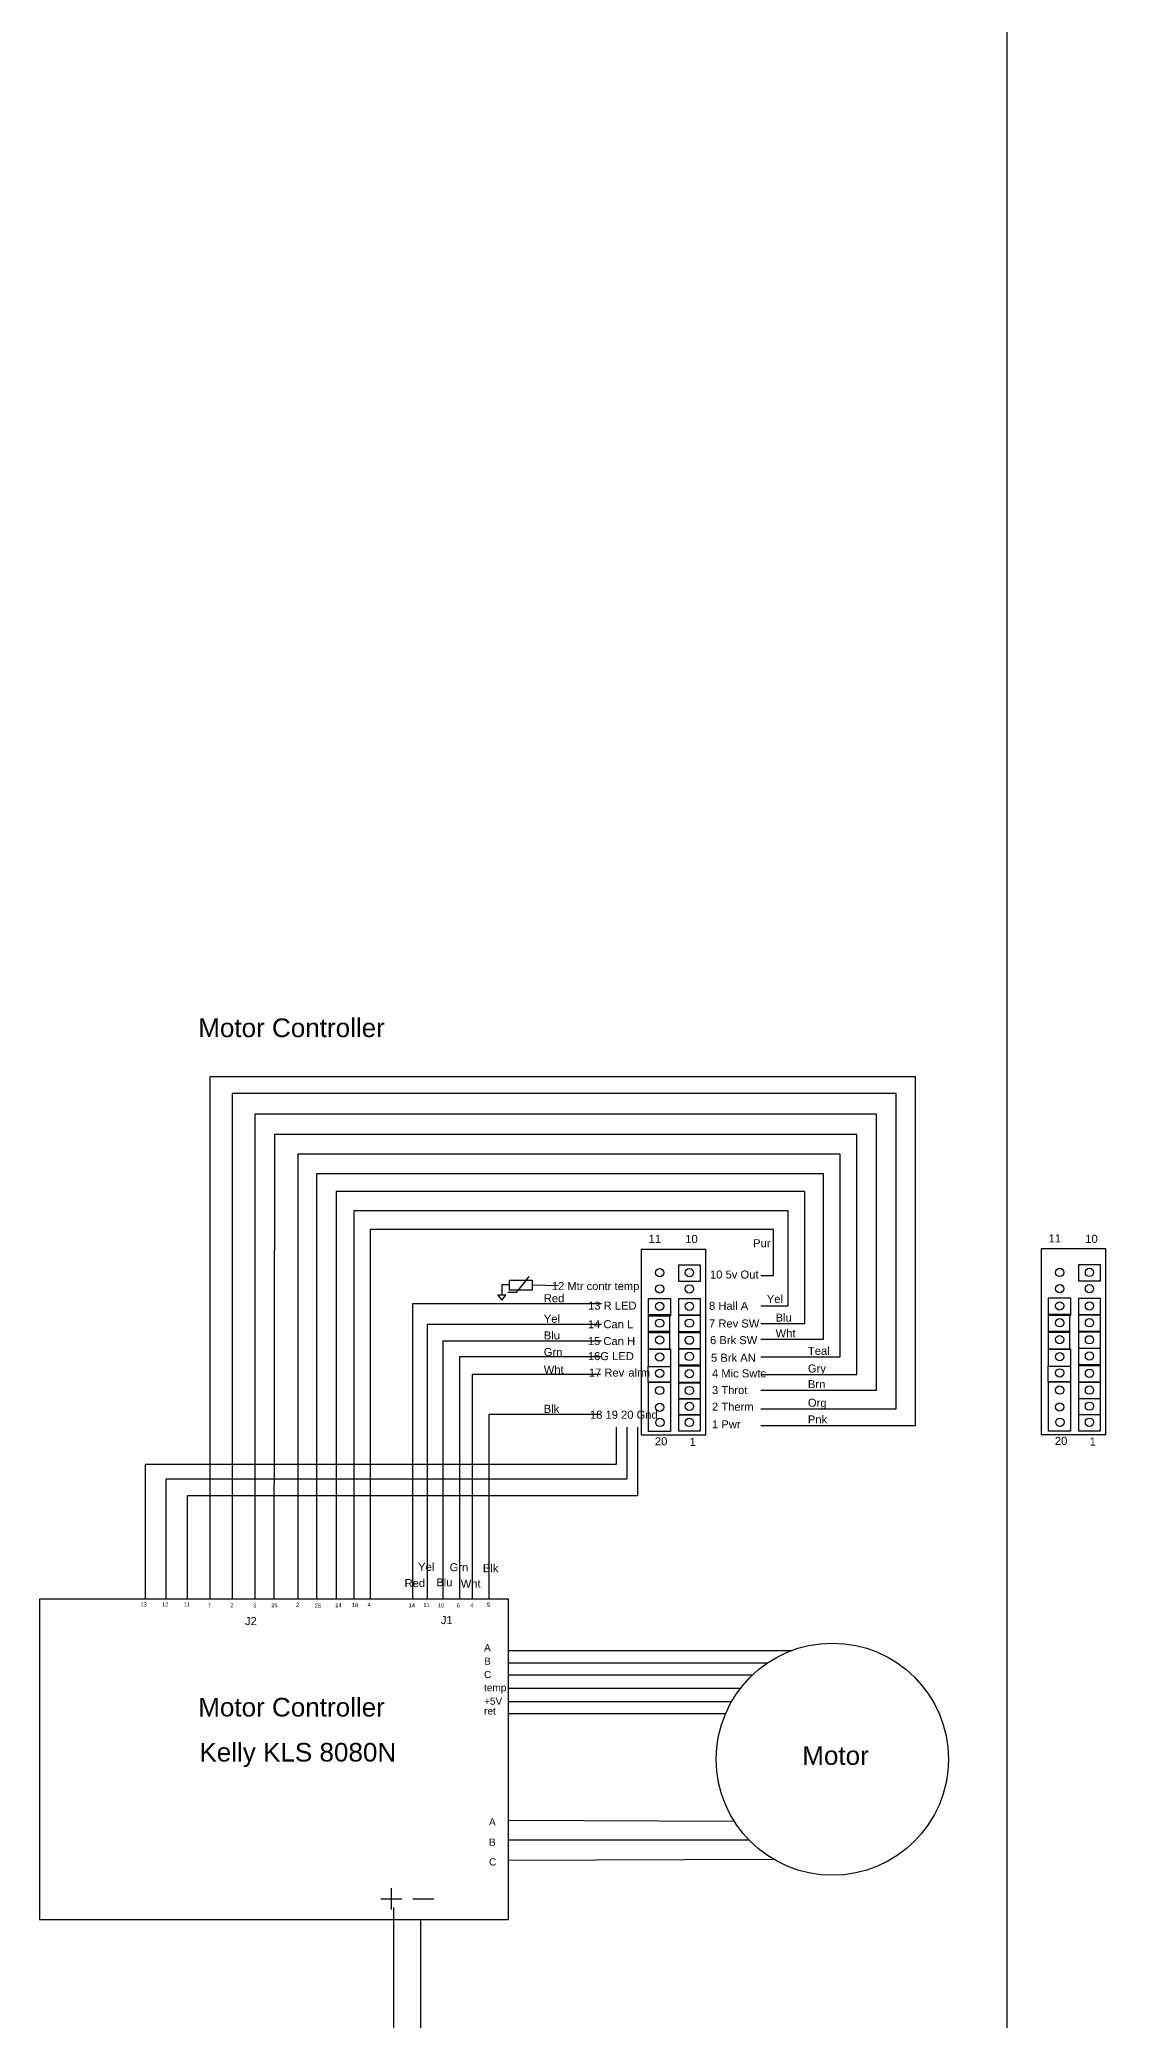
# Model space of a CAD drawing. Header units: inches. Extents: x -6006 to 7910, y 240 to 7918.
# Drawn here: x 254 to 801, y 1770 to 2782 of the extents above; entities that cross this region are included whole.
import ezdxf

# ---------------------------------------------------------------- set-up
doc = ezdxf.new("R2010")
doc.units = ezdxf.units.IN
doc.header["$MEASUREMENT"] = 0
doc.styles.get("Standard").update_dxf_attribs({"font": 'arial.ttf'})

msp = doc.modelspace()

# ---------------------------------------------------------------- linework, layer by layer
for p, q in [((690.9, 2243.4), (351.9, 2243.4)), ((351.9, 2243.4), (351.9, 1985.1)), ((690.9, 2082.4), (690.9, 2243.4)), ((621.9, 2082.4), (690.9, 2082.4))]:
    msp.add_line(p, q)
at = {"ltscale": 20}
msp.add_line((505.3, 2145.6), (518.6, 2145.4), dxfattribs=at)
at = {"ltscale": 5}
for p, q in [((492.9, 1959), (492.9, 1959)), ((492.9, 1872.3), (608.2, 1871.8)), ((615.8, 1862), (492.9, 1862)), ((492.9, 1851.8), (628.1, 1852.4)), ((427.7, 1832.1), (438.5, 1832.1)), ((433.1, 1837.5), (433.1, 1826.7)), ((444.1, 1832), (454.9, 1832)), ((448.1, 1821.6), (448.1, 1797.8))]:
    msp.add_line(p, q, dxfattribs=at)
at = {"color": 1, "ltscale": 5}
for p, q in [((492.9, 1959), (637.9, 1959)), ((492.9, 1952.6), (625.3, 1952.6)), ((492.9, 1946.5), (617.7, 1946.5)), ((492.9, 1939.6), (611.4, 1939.6)), ((492.9, 1932.8), (606.9, 1932.8)), ((492.9, 1926.7), (603.9, 1926.7)), ((434.3, 1821.6), (434.3, 1804.5))]:
    msp.add_line(p, q, dxfattribs=at)
at = {"color": 1}
msp.add_lwpolyline([(434.3, 1827.7), (434.3, 1525.8), (4346.7, 1525.8), (4346.7, 3295.9), (3978.4, 3295.9), (3978.4, 3088.8), (4107.3, 3088.8), (4107.3, 3060), (4129.8, 3060)], dxfattribs=at)
at = {"color": 3}
msp.add_lwpolyline([(448.1, 1821.1), (448.1, 1535.9), (4328.7, 1535.9), (4328.7, 3271.6), (3990.1, 3271.6), (3990.1, 2910.3), (4084, 2910.3), (4084, 2950), (4114, 2950)], dxfattribs=at)
at = {"color": 5}
msp.add_lwpolyline([(747.7, 3065.9), (3885.9, 3065.9), (3885.9, 1571.9), (747.7, 1571.9)], close=True, dxfattribs=at)
for points in [[(621.9, 2073.9), (700.9, 2073.9), (700.9, 2251.9), (340.4, 2251.9), (340.4, 1985.1)], [(621.9, 2091.9), (680.9, 2091.9), (680.9, 2232.9), (363.4, 2232.9), (363.4, 1985.1)], [(621.9, 2099.9), (670.9, 2099.9), (670.9, 2222.4), (373.4, 2222.4), (373.2, 1985.1)], [(621.9, 2108.9), (662.4, 2108.9), (662.4, 2212.4), (385.4, 2212.4), (385.4, 1985.1)], [(621.9, 2117.9), (653.9, 2117.9), (653.9, 2202.4), (394.9, 2202.4), (394.9, 1985.1)], [(621.9, 2125.9), (644.4, 2125.9), (644.4, 2193.4), (404.9, 2193.4), (404.9, 1985.1)], [(621.9, 2134.9), (635.9, 2134.9), (635.9, 2183.4), (413.9, 2183.4), (413.9, 1985.1)], [(621.9, 2150.4), (628.4, 2150.4), (628.4, 2173.9), (422.4, 2173.9), (422.4, 1985.1)], [(540.4, 2135.9), (443.9, 2135.9), (443.9, 1985.1)], [(540.4, 2125.4), (451.4, 2125.4), (451.4, 1985.1)], [(540.4, 2116.9), (459.4, 2116.9), (459.4, 1985.1)], [(540.4, 2108.9), (467.9, 2108.9), (467.9, 1985.1)], [(539.9, 2099.9), (474.4, 2099.9), (474.4, 1985.1)], [(539.9, 2079.4), (482.9, 2079.4), (482.9, 1985.1)], [(547.9, 2072.9), (547.9, 2053.9), (307.4, 2053.9), (307.4, 1985.1)], [(553.4, 2072.9), (553.4, 2046.4), (317.9, 2046.4), (317.9, 1985.1)], [(558.9, 2072.9), (558.9, 2037.9), (328.9, 2037.9), (328.9, 1985.1)]]:
    msp.add_lwpolyline(points)
at = {"color": 6, "ltscale": 5}
for points in [[(560.8, 2163.8), (560.8, 2069.1), (593.8, 2069.1), (593.8, 2163.8)], [(765.1, 2164), (765.1, 2069.2), (798.1, 2069.2), (798.1, 2164)]]:
    msp.add_lwpolyline(points, close=True, dxfattribs=at)
for points in [[(590.9, 2147.4), (579.9, 2147.4), (579.9, 2155.9), (590.9, 2155.9)], [(795.2, 2147.5), (784.2, 2147.5), (784.2, 2156), (795.2, 2156)], [(505.3, 2143.2), (505.3, 2147.9), (493.3, 2147.9), (493.3, 2143.2)], [(564.3, 2129.9), (575.9, 2129.9), (575.9, 2138.6), (564.3, 2138.6)], [(590.9, 2130.2), (579.9, 2130.2), (579.9, 2138.7), (590.9, 2138.7)], [(768.6, 2130.1), (780.2, 2130.1), (780.2, 2138.8), (768.6, 2138.8)], [(795.2, 2130.4), (784.2, 2130.4), (784.2, 2138.9), (795.2, 2138.9)], [(564.3, 2121.4), (575.4, 2121.4), (575.4, 2130.4), (564.3, 2130.4)], [(590.9, 2121.6), (579.9, 2121.6), (579.9, 2130.1), (590.9, 2130.1)], [(768.6, 2121.5), (779.7, 2121.5), (779.7, 2130.5), (768.6, 2130.5)], [(795.2, 2121.8), (784.2, 2121.8), (784.2, 2130.3), (795.2, 2130.3)], [(564.3, 2112.8), (575.4, 2112.8), (575.4, 2121.8), (564.3, 2121.8)], [(590.9, 2112.9), (579.9, 2112.9), (579.9, 2121.4), (590.9, 2121.4)], [(768.6, 2112.9), (779.7, 2112.9), (779.7, 2121.9), (768.6, 2121.9)], [(795.2, 2113.1), (784.2, 2113.1), (784.2, 2121.6), (795.2, 2121.6)], [(564.3, 2104), (575.9, 2104), (575.9, 2112.8), (564.3, 2112.8)], [(590.9, 2104.6), (579.9, 2104.6), (579.9, 2113.1), (590.9, 2113.1)], [(590.9, 2095.8), (579.9, 2095.8), (579.9, 2104.3), (590.9, 2104.3)], [(768.6, 2104.2), (780.2, 2104.2), (780.2, 2112.9), (768.6, 2112.9)], [(795.2, 2104.8), (784.2, 2104.8), (784.2, 2113.3), (795.2, 2113.3)], [(795.2, 2096), (784.2, 2096), (784.2, 2104.5), (795.2, 2104.5)], [(564.3, 2104), (575.7, 2104), (575.7, 2095.9), (564.3, 2095.9)], [(564.4, 2095.9), (575.7, 2095.9), (575.7, 2070.8), (564.4, 2070.8)], [(590.9, 2087.2), (579.9, 2087.2), (579.9, 2095.7), (590.9, 2095.7)], [(768.6, 2104.2), (780, 2104.2), (780, 2096.1), (768.6, 2096.1)], [(768.7, 2096.1), (780, 2096.1), (780, 2070.9), (768.7, 2070.9)], [(795.2, 2087.4), (784.2, 2087.4), (784.2, 2095.9), (795.2, 2095.9)], [(590.9, 2079.1), (579.9, 2079.1), (579.9, 2087.6), (590.9, 2087.6)], [(795.2, 2079.2), (784.2, 2079.2), (784.2, 2087.7), (795.2, 2087.7)], [(590.9, 2070.9), (579.9, 2070.9), (579.9, 2079.4), (590.9, 2079.4)], [(795.2, 2071), (784.2, 2071), (784.2, 2079.5), (795.2, 2079.5)]]:
    msp.add_lwpolyline(points, close=True)
at = {"color": 3, "ltscale": 20}
msp.add_lwpolyline([(493.3, 2145.6), (489.6, 2145.6), (489.6, 2140.4), (487.6, 2140.4), (489.6, 2137.9), (491.6, 2140.4), (489.6, 2140.4)], dxfattribs=at)
at = {"ltscale": 20}
msp.add_lwpolyline([(492.6, 2141.9), (497.3, 2141.9), (503.6, 2149.9)], dxfattribs=at)
at = {"color": 5, "ltscale": 5}
msp.add_lwpolyline([(253.5, 1821.6), (492.9, 1821.6), (492.9, 1985.1), (253.5, 1985.1)], close=True, dxfattribs=at)
for centre in [(570.2, 2151.9), (570.2, 2143.6), (585.4, 2151.9), (585.4, 2143.6), (774.5, 2152), (774.5, 2143.7), (789.7, 2152), (789.7, 2143.7), (570.2, 2134.7), (585.4, 2134.7), (774.5, 2134.9), (789.7, 2134.9), (570.2, 2126.1), (585.4, 2126.1), (774.5, 2126.3), (789.7, 2126.3), (570.2, 2117.5), (585.4, 2117.4), (774.5, 2117.7), (789.7, 2117.6), (570.2, 2108.8), (585.4, 2109.1), (774.5, 2109), (789.7, 2109.3), (570.2, 2100.5), (585.4, 2100.3), (774.5, 2100.7), (789.7, 2100.5), (570.2, 2091.7), (570.2, 2083.1), (585.4, 2091.7), (585.4, 2083.6), (774.5, 2091.9), (774.5, 2083.3), (789.7, 2091.9), (789.7, 2083.7), (570.3, 2075.4), (585.4, 2075.4), (774.6, 2075.5), (789.7, 2075.5)]:
    msp.add_circle(centre, 2.11)
msp.add_circle((658.4, 1903.4), 59.3, dxfattribs=at)

# ---------------------------------------------------------------- texts
at = {"ltscale": 5}
for s, height, p in [('Motor Controller', 9.519, (334.5, 2272.2)), ('A', 3.67, (480.5, 1958.5)), ('B', 3.67, (480.5, 1951.6)), ('C', 3.67, (480.5, 1944.8)), ('Motor Controller', 9.519, (334.5, 1925.2)), ('temp', 3.67, (480.5, 1938.1)), ('+5V', 3.67, (480.5, 1931.2)), ('ret', 3.67, (480.5, 1926.2)), ('Kelly KLS 8080N', 9.519, (335.1, 1902.2)), ('Motor', 9.52, (643, 1900.5)), ('A', 3.67, (483, 1869.6)), ('B', 3.67, (483, 1859.2)), ('C', 3.67, (483, 1849.1))]:
    msp.add_text(s, height=height, dxfattribs=at).set_placement(p)
for s, height, p in [('11', 4.13, (564.5, 2167.1)), ('10', 4.13, (583.2, 2167)), ('Pur', 4.09, (617.9, 2164.9)), ('11', 4.13, (768.8, 2167.3)), ('10', 4.13, (787.5, 2167.1)), ('10 5v Out', 4.09, (595.9, 2148.9)), ('Red', 4.09, (511, 2136.8)), ('8 Hall A', 4.09, (595.4, 2132.9)), ('Yel', 4.09, (624.9, 2136.4)), ('Yel', 4.09, (511, 2126.3)), ('7 Rev SW', 4.09, (595.4, 2123.9)), ('Blu', 4.09, (629.4, 2126.9)), ('Blu', 4.09, (511, 2117.8)), ('6 Brk SW', 4.09, (595.9, 2115.4)), ('Wht', 4.09, (629.4, 2118.9)), ('Wht', 4.09, (511, 2100.3)), ('Grn', 4.09, (511, 2109.3)), ('5 Brk AN', 4.09, (596.4, 2106.4)), ('Teal', 4.09, (645.9, 2109.9)), ('Gry', 4.09, (645.9, 2100.9)), ('17 Rev', 4.09, (534, 2098.8)), ('alrm', 4.09, (554.2, 2098.8)), ('4 Mic Swtc', 4.09, (596.9, 2098.4)), ('3 Throt', 4.09, (596.9, 2089.9)), ('Brn', 4.09, (645.9, 2092.9)), ('Blk', 4.09, (511, 2080.3)), ('2 Therm', 4.09, (596.9, 2081.4)), ('Org', 4.09, (645.9, 2083.4)), ('18 19 20 Gnd', 4.086, (534.6, 2077.3)), ('1 Pwr', 4.09, (596.9, 2072.4)), ('Pnk', 4.09, (645.9, 2074.9)), ('20', 4.13, (567.7, 2063.7)), ('1', 4.13, (585.5, 2063.4)), ('20', 4.13, (772, 2063.9)), ('1', 4.13, (789.8, 2063.6)), ('Yel', 4.09, (446.8, 1999.6)), ('Grn', 4.09, (462.9, 1999.4)), ('Blk', 4.09, (479.9, 1998.9)), ('Red', 4.09, (439.9, 1991.3)), ('Blu', 4.09, (456.1, 1991.7)), ('Wht', 4.09, (468.6, 1991)), ('13', 2.08, (305, 1981.4)), ('12', 2.08, (316, 1981.4)), ('11', 2.08, (327, 1981.4)), ('7', 2.08, (339.4, 1980.9)), ('2', 2.08, (350.9, 1980.9)), ('3', 2.08, (362.5, 1980.9)), ('15', 2.08, (371.8, 1981)), ('2', 2.08, (384.5, 1981.2)), ('25', 2.08, (394, 1980.8)), ('14', 2.08, (404.5, 1981)), ('18', 2.08, (413, 1981.1)), ('4', 2.08, (421, 1981.4)), ('14', 2.08, (442, 1981)), ('11', 2.08, (449.5, 1981.1)), ('10', 2.08, (457, 1980.9)), ('6', 2.08, (466.5, 1980.9)), ('4', 2.08, (473.5, 1981)), ('5', 2.08, (482, 1981.2)), ('J2', 4.09, (358.4, 1971.9)), ('J1', 4.09, (458.4, 1972.4))]:
    msp.add_text(s, height=height).set_placement(p)
at = {"attachment_point": 1}
for s, insert, char_height, width in [('12 Mtr contr temp', (515.1, 2147.1), 4.086, 48.811), ('13 R LED', (533.6, 2137.1), 4.09, 33.777), ('14 Can L', (533.5, 2127.6), 4.09, 34.077), ('15 Can H', (533.5, 2119), 4.09, 28.081), ('16G LED', (533.5, 2111.3), 4.09, 25.612)]:
    msp.add_mtext(s, dxfattribs=dict(at, insert=insert, char_height=char_height, width=width))

doc.saveas('drawing.dxf')
